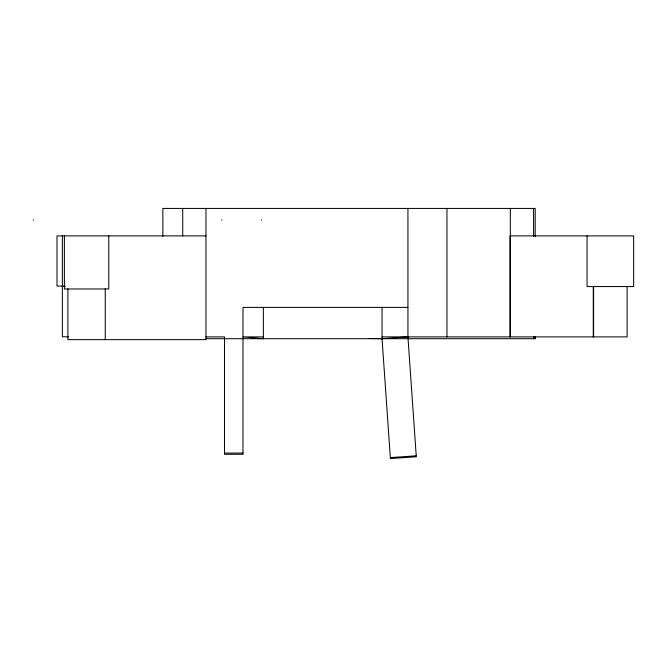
<?xml version="1.0" encoding="UTF-8"?>
<svg xmlns="http://www.w3.org/2000/svg" width="667" height="667" viewBox="0 0 667 667"><rect width="100%" height="100%" fill="white"/><g stroke="black" fill="none" stroke-linecap="round" stroke-linejoin="round"><path stroke-width="1" d="M407.929 208.429L407.929 336.893L382.041 338.703L368.509 338.494M390.337 457.604L416.225 455.803M205.97 235.885L57.003 235.885L57.003 286.093L63.282 286.093M62.364 286.326L65.491 286.326M407.929 307.395L242.996 307.395L242.996 454.285L224.487 454.285L224.487 336.893L205.97 336.893M68.618 336.777L62.364 336.777L62.364 235.885M263.365 336.893L242.996 336.893L263.365 338.703L263.365 307.395M382.041 336.893L627.105 336.893L627.105 286.893M205.97 338.703L535.209 338.703L535.209 336.618M224.487 453.076L242.996 453.076M407.929 336.893L416.291 456.762L390.403 458.571L382.041 338.703L382.041 307.395M593.597 286.393L593.597 336.893M593.263 286.91L593.263 336.893M587.052 235.885L587.052 286.568L633.65 286.568L633.65 235.885L509.997 235.885L509.997 336.893M535.209 236.568L535.209 208.429L162.865 208.429L162.865 236.401M534.942 336.893L534.942 338.703M534.15 336.893L534.15 338.703M533.575 208.429L533.575 236.401M533.575 336.893L533.575 338.703M510.33 208.429L510.33 336.893M446.965 208.429L446.965 336.893M261.381 219.793L261.381 220.277M221.861 219.793L221.861 220.277M205.97 208.429L205.97 339.661L67.909 339.661L67.909 288.811M182.733 208.429L182.733 235.885M108.779 235.885L108.779 288.978L64.374 288.978L64.374 235.885M105.244 288.811L105.244 339.661M33.35 219.793L33.35 220.277"/></g></svg>
